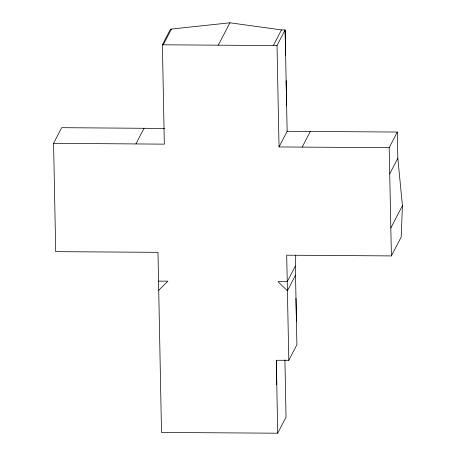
<?xml version="1.0" encoding="UTF-8"?>
<svg xmlns="http://www.w3.org/2000/svg" width="456" height="456" viewBox="0 0 456 456"><rect width="100%" height="100%" fill="white"/><g stroke="black" fill="none" stroke-linecap="round" stroke-linejoin="round"><path stroke-width="0.68" d="M276.769 384.585L276.308 360.28L288.796 360.32L296.907 344.679L295.34 266.059L295.762 255.411M397.296 132.046L389.185 147.693L279.032 146.935L287.137 131.288L397.296 132.046L397.826 158.238L402.426 205.656L401.2 237.012L391.402 255.913L286.704 255.189L288.796 360.32M284.92 359.812L286.026 417.154L277.71 433.2L161.515 432.442L157.975 252.322L55.706 251.655L53.574 143.321L61.68 127.674L164.622 128.444M53.574 143.321L164.32 144.147L162.399 44.791L170.504 29.144L229.909 22.8L281.483 29.902L285.125 29.925L285.627 55.261M162.399 44.791L163.254 44.796L171.365 29.155M135.922 143.936L144.033 128.29M218.316 45.172L229.909 22.8M163.254 44.796L273.372 45.543L281.483 29.902M279.032 146.935L277.014 45.566L285.125 29.925L287.137 131.288M302.203 147.094L310.314 131.448M295.34 266.059L287.234 281.7L278.023 281.654L287.411 290.763L295.522 275.116M391.402 255.913L389.72 173.879L397.826 158.238M390.832 228.023L402.426 205.656M158.722 290.318L167.905 281.152L158.545 281.118M273.372 45.543L277.014 45.566M389.185 147.693L389.72 173.879M295.984 298.304L296.451 321.491M286.129 80.609L286.636 105.946M276.308 360.28L277.71 433.2"/></g></svg>
